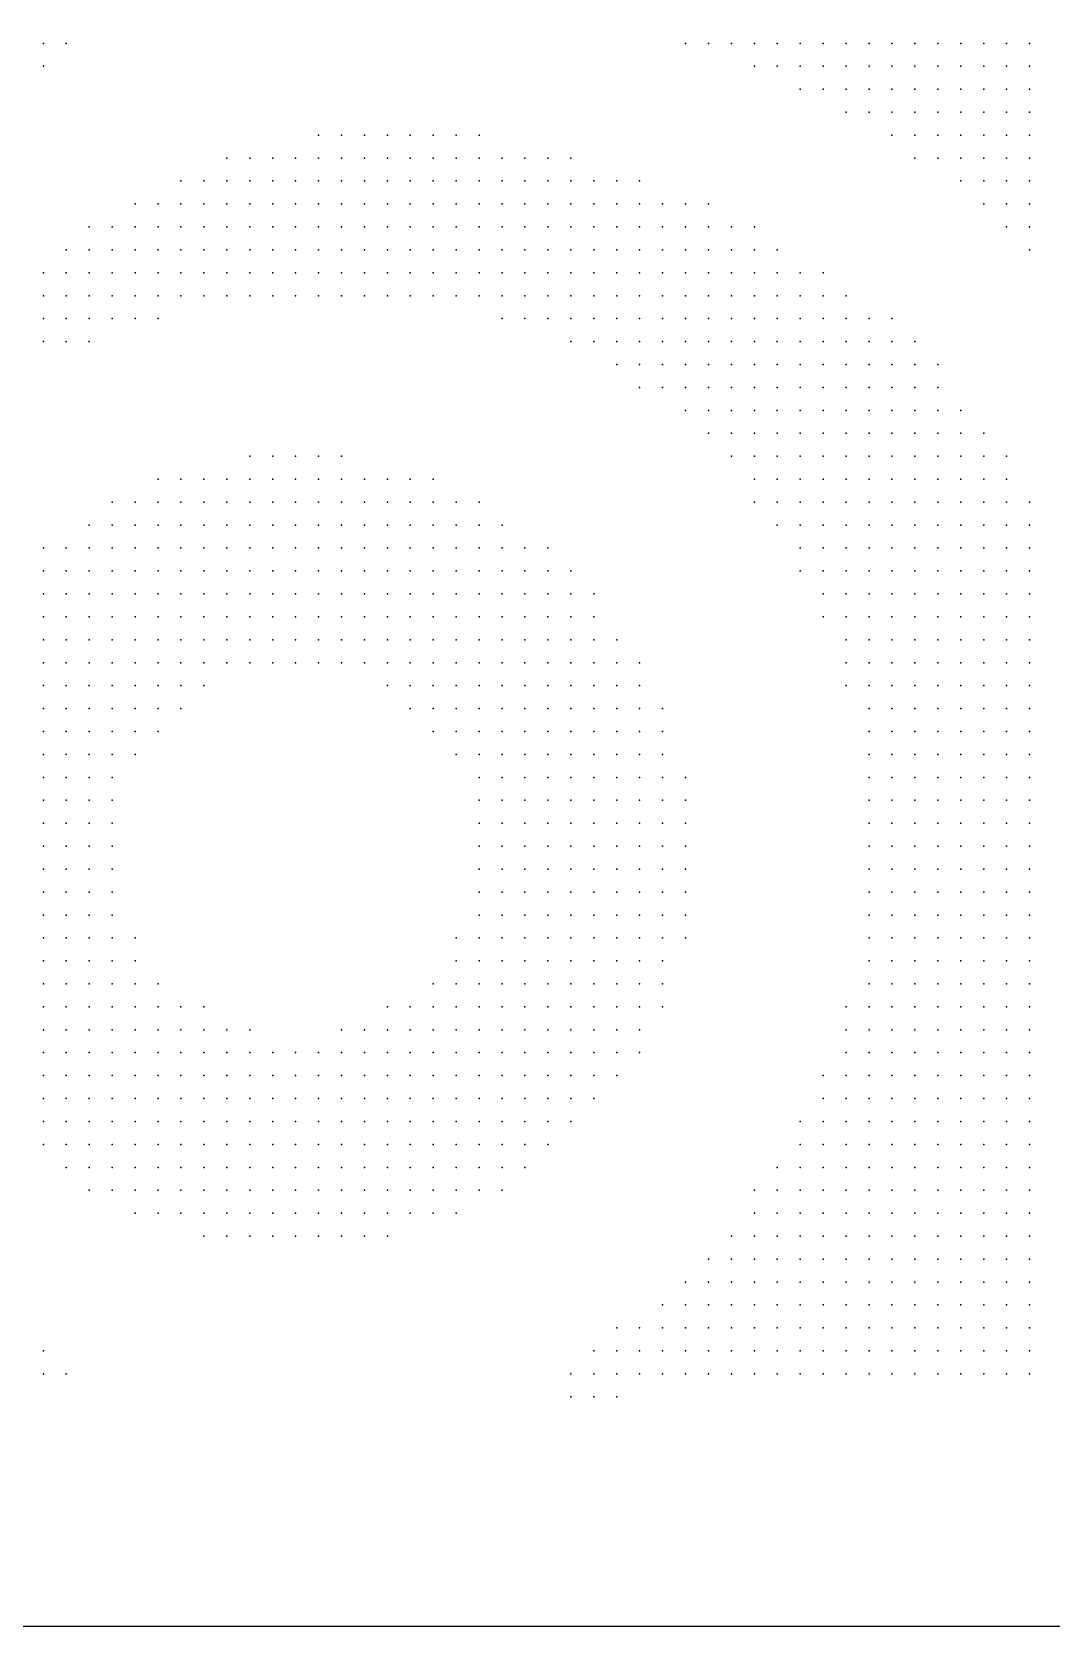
# Model space of a CAD drawing. Header units: millimetres. Extents: x 2848 to 6961, y 1568 to 7914.
# Drawn here: x 3042.8 to 3087.2, y 1580.3 to 1649.8 of the extents above; entities that cross this region are included whole.
import ezdxf

# ---------------------------------------------------------------- set-up
doc = ezdxf.new("R2010")
doc.units = ezdxf.units.MM
doc.header["$PDSIZE"] = -2

msp = doc.modelspace()

# ---------------------------------------------------------------- linework, layer by layer
msp.add_lwpolyline([(2998.282, 1580.289), (3138.282, 1580.289), (3138.282, 1720.289), (2998.282, 1720.289)], close=True)
at = {"color": 30, "true_color": 0xf0820b}
for p in [(3043.282, 1649.289), (3044.282, 1649.289), (3071.282, 1649.289), (3072.282, 1649.289), (3073.282, 1649.289), (3074.282, 1649.289), (3075.282, 1649.289), (3076.282, 1649.289), (3077.282, 1649.289), (3078.282, 1649.289), (3079.282, 1649.289), (3080.282, 1649.289), (3081.282, 1649.289), (3082.282, 1649.289), (3083.282, 1649.289), (3084.282, 1649.289), (3085.282, 1649.289), (3086.282, 1649.289), (3043.282, 1648.289), (3074.282, 1648.289), (3075.282, 1648.289), (3076.282, 1648.289), (3077.282, 1648.289), (3078.282, 1648.289), (3079.282, 1648.289), (3080.282, 1648.289), (3081.282, 1648.289), (3082.282, 1648.289), (3083.282, 1648.289), (3084.282, 1648.289), (3085.282, 1648.289), (3086.282, 1648.289), (3076.282, 1647.289), (3077.282, 1647.289), (3078.282, 1647.289), (3079.282, 1647.289), (3080.282, 1647.289), (3081.282, 1647.289), (3082.282, 1647.289), (3083.282, 1647.289), (3084.282, 1647.289), (3085.282, 1647.289), (3086.282, 1647.289), (3078.282, 1646.289), (3079.282, 1646.289), (3080.282, 1646.289), (3081.282, 1646.289), (3082.282, 1646.289), (3083.282, 1646.289), (3084.282, 1646.289), (3085.282, 1646.289), (3086.282, 1646.289), (3055.282, 1645.289), (3056.282, 1645.289), (3057.282, 1645.289), (3058.282, 1645.289), (3059.282, 1645.289), (3060.282, 1645.289), (3061.282, 1645.289), (3062.282, 1645.289), (3080.282, 1645.289), (3081.282, 1645.289), (3082.282, 1645.289), (3083.282, 1645.289), (3084.282, 1645.289), (3085.282, 1645.289), (3086.282, 1645.289), (3051.282, 1644.289), (3052.282, 1644.289), (3053.282, 1644.289), (3054.282, 1644.289), (3055.282, 1644.289), (3056.282, 1644.289), (3057.282, 1644.289), (3058.282, 1644.289), (3059.282, 1644.289), (3060.282, 1644.289), (3061.282, 1644.289), (3062.282, 1644.289), (3063.282, 1644.289), (3064.282, 1644.289), (3065.282, 1644.289), (3066.282, 1644.289), (3081.282, 1644.289), (3082.282, 1644.289), (3083.282, 1644.289), (3084.282, 1644.289), (3085.282, 1644.289), (3086.282, 1644.289), (3049.282, 1643.289), (3050.282, 1643.289), (3051.282, 1643.289), (3052.282, 1643.289), (3053.282, 1643.289), (3054.282, 1643.289), (3055.282, 1643.289), (3056.282, 1643.289), (3057.282, 1643.289), (3058.282, 1643.289), (3059.282, 1643.289), (3060.282, 1643.289), (3061.282, 1643.289), (3062.282, 1643.289), (3063.282, 1643.289), (3064.282, 1643.289), (3065.282, 1643.289), (3066.282, 1643.289), (3067.282, 1643.289), (3068.282, 1643.289), (3069.282, 1643.289), (3083.282, 1643.289), (3084.282, 1643.289), (3085.282, 1643.289), (3086.282, 1643.289), (3047.282, 1642.289), (3048.282, 1642.289), (3049.282, 1642.289), (3050.282, 1642.289), (3051.282, 1642.289), (3052.282, 1642.289), (3053.282, 1642.289), (3054.282, 1642.289), (3055.282, 1642.289), (3056.282, 1642.289), (3057.282, 1642.289), (3058.282, 1642.289), (3059.282, 1642.289), (3060.282, 1642.289), (3061.282, 1642.289), (3062.282, 1642.289), (3063.282, 1642.289), (3064.282, 1642.289), (3065.282, 1642.289), (3066.282, 1642.289), (3067.282, 1642.289), (3068.282, 1642.289), (3069.282, 1642.289), (3070.282, 1642.289), (3071.282, 1642.289), (3072.282, 1642.289), (3084.282, 1642.289), (3085.282, 1642.289), (3086.282, 1642.289), (3045.282, 1641.289), (3046.282, 1641.289), (3047.282, 1641.289), (3048.282, 1641.289), (3049.282, 1641.289), (3050.282, 1641.289), (3051.282, 1641.289), (3052.282, 1641.289), (3053.282, 1641.289), (3054.282, 1641.289), (3055.282, 1641.289), (3056.282, 1641.289), (3057.282, 1641.289), (3058.282, 1641.289), (3059.282, 1641.289), (3060.282, 1641.289), (3061.282, 1641.289), (3062.282, 1641.289), (3063.282, 1641.289), (3064.282, 1641.289), (3065.282, 1641.289), (3066.282, 1641.289), (3067.282, 1641.289), (3068.282, 1641.289), (3069.282, 1641.289), (3070.282, 1641.289), (3071.282, 1641.289), (3072.282, 1641.289), (3073.282, 1641.289), (3074.282, 1641.289), (3085.282, 1641.289), (3086.282, 1641.289), (3044.282, 1640.289), (3045.282, 1640.289), (3046.282, 1640.289), (3047.282, 1640.289), (3048.282, 1640.289), (3049.282, 1640.289), (3050.282, 1640.289), (3051.282, 1640.289), (3052.282, 1640.289), (3053.282, 1640.289), (3054.282, 1640.289), (3055.282, 1640.289), (3056.282, 1640.289), (3057.282, 1640.289), (3058.282, 1640.289), (3059.282, 1640.289), (3060.282, 1640.289), (3061.282, 1640.289), (3062.282, 1640.289), (3063.282, 1640.289), (3064.282, 1640.289), (3065.282, 1640.289), (3066.282, 1640.289), (3067.282, 1640.289), (3068.282, 1640.289), (3069.282, 1640.289), (3070.282, 1640.289), (3071.282, 1640.289), (3072.282, 1640.289), (3073.282, 1640.289), (3074.282, 1640.289), (3075.282, 1640.289), (3086.282, 1640.289), (3043.282, 1639.289), (3044.282, 1639.289), (3045.282, 1639.289), (3046.282, 1639.289), (3047.282, 1639.289), (3048.282, 1639.289), (3049.282, 1639.289), (3050.282, 1639.289), (3051.282, 1639.289), (3052.282, 1639.289), (3053.282, 1639.289), (3054.282, 1639.289), (3055.282, 1639.289), (3056.282, 1639.289), (3057.282, 1639.289), (3058.282, 1639.289), (3059.282, 1639.289), (3060.282, 1639.289), (3061.282, 1639.289), (3062.282, 1639.289), (3063.282, 1639.289), (3064.282, 1639.289), (3065.282, 1639.289), (3066.282, 1639.289), (3067.282, 1639.289), (3068.282, 1639.289), (3069.282, 1639.289), (3070.282, 1639.289), (3071.282, 1639.289), (3072.282, 1639.289), (3073.282, 1639.289), (3074.282, 1639.289), (3075.282, 1639.289), (3076.282, 1639.289), (3077.282, 1639.289), (3043.282, 1638.289), (3044.282, 1638.289), (3045.282, 1638.289), (3046.282, 1638.289), (3047.282, 1638.289), (3048.282, 1638.289), (3049.282, 1638.289), (3050.282, 1638.289), (3051.282, 1638.289), (3052.282, 1638.289), (3053.282, 1638.289), (3054.282, 1638.289), (3055.282, 1638.289), (3056.282, 1638.289), (3057.282, 1638.289), (3058.282, 1638.289), (3059.282, 1638.289), (3060.282, 1638.289), (3061.282, 1638.289), (3062.282, 1638.289), (3063.282, 1638.289), (3064.282, 1638.289), (3065.282, 1638.289), (3066.282, 1638.289), (3067.282, 1638.289), (3068.282, 1638.289), (3069.282, 1638.289), (3070.282, 1638.289), (3071.282, 1638.289), (3072.282, 1638.289), (3073.282, 1638.289), (3074.282, 1638.289), (3075.282, 1638.289), (3076.282, 1638.289), (3077.282, 1638.289), (3078.282, 1638.289), (3043.282, 1637.289), (3044.282, 1637.289), (3045.282, 1637.289), (3046.282, 1637.289), (3047.282, 1637.289), (3048.282, 1637.289), (3063.282, 1637.289), (3064.282, 1637.289), (3065.282, 1637.289), (3066.282, 1637.289), (3067.282, 1637.289), (3068.282, 1637.289), (3069.282, 1637.289), (3070.282, 1637.289), (3071.282, 1637.289), (3072.282, 1637.289), (3073.282, 1637.289), (3074.282, 1637.289), (3075.282, 1637.289), (3076.282, 1637.289), (3077.282, 1637.289), (3078.282, 1637.289), (3079.282, 1637.289), (3080.282, 1637.289), (3043.282, 1636.289), (3044.282, 1636.289), (3045.282, 1636.289), (3066.282, 1636.289), (3067.282, 1636.289), (3068.282, 1636.289), (3069.282, 1636.289), (3070.282, 1636.289), (3071.282, 1636.289), (3072.282, 1636.289), (3073.282, 1636.289), (3074.282, 1636.289), (3075.282, 1636.289), (3076.282, 1636.289), (3077.282, 1636.289), (3078.282, 1636.289), (3079.282, 1636.289), (3080.282, 1636.289), (3081.282, 1636.289), (3068.282, 1635.289), (3069.282, 1635.289), (3070.282, 1635.289), (3071.282, 1635.289), (3072.282, 1635.289), (3073.282, 1635.289), (3074.282, 1635.289), (3075.282, 1635.289), (3076.282, 1635.289), (3077.282, 1635.289), (3078.282, 1635.289), (3079.282, 1635.289), (3080.282, 1635.289), (3081.282, 1635.289), (3082.282, 1635.289), (3069.282, 1634.289), (3070.282, 1634.289), (3071.282, 1634.289), (3072.282, 1634.289), (3073.282, 1634.289), (3074.282, 1634.289), (3075.282, 1634.289), (3076.282, 1634.289), (3077.282, 1634.289), (3078.282, 1634.289), (3079.282, 1634.289), (3080.282, 1634.289), (3081.282, 1634.289), (3082.282, 1634.289), (3071.282, 1633.289), (3072.282, 1633.289), (3073.282, 1633.289), (3074.282, 1633.289), (3075.282, 1633.289), (3076.282, 1633.289), (3077.282, 1633.289), (3078.282, 1633.289), (3079.282, 1633.289), (3080.282, 1633.289), (3081.282, 1633.289), (3082.282, 1633.289), (3083.282, 1633.289), (3072.282, 1632.289), (3073.282, 1632.289), (3074.282, 1632.289), (3075.282, 1632.289), (3076.282, 1632.289), (3077.282, 1632.289), (3078.282, 1632.289), (3079.282, 1632.289), (3080.282, 1632.289), (3081.282, 1632.289), (3082.282, 1632.289), (3083.282, 1632.289), (3084.282, 1632.289), (3052.282, 1631.289), (3053.282, 1631.289), (3054.282, 1631.289), (3055.282, 1631.289), (3056.282, 1631.289), (3073.282, 1631.289), (3074.282, 1631.289), (3075.282, 1631.289), (3076.282, 1631.289), (3077.282, 1631.289), (3078.282, 1631.289), (3079.282, 1631.289), (3080.282, 1631.289), (3081.282, 1631.289), (3082.282, 1631.289), (3083.282, 1631.289), (3084.282, 1631.289), (3085.282, 1631.289), (3048.282, 1630.289), (3049.282, 1630.289), (3050.282, 1630.289), (3051.282, 1630.289), (3052.282, 1630.289), (3053.282, 1630.289), (3054.282, 1630.289), (3055.282, 1630.289), (3056.282, 1630.289), (3057.282, 1630.289), (3058.282, 1630.289), (3059.282, 1630.289), (3060.282, 1630.289), (3074.282, 1630.289), (3075.282, 1630.289), (3076.282, 1630.289), (3077.282, 1630.289), (3078.282, 1630.289), (3079.282, 1630.289), (3080.282, 1630.289), (3081.282, 1630.289), (3082.282, 1630.289), (3083.282, 1630.289), (3084.282, 1630.289), (3085.282, 1630.289), (3046.282, 1629.289), (3047.282, 1629.289), (3048.282, 1629.289), (3049.282, 1629.289), (3050.282, 1629.289), (3051.282, 1629.289), (3052.282, 1629.289), (3053.282, 1629.289), (3054.282, 1629.289), (3055.282, 1629.289), (3056.282, 1629.289), (3057.282, 1629.289), (3058.282, 1629.289), (3059.282, 1629.289), (3060.282, 1629.289), (3061.282, 1629.289), (3062.282, 1629.289), (3074.282, 1629.289), (3075.282, 1629.289), (3076.282, 1629.289), (3077.282, 1629.289), (3078.282, 1629.289), (3079.282, 1629.289), (3080.282, 1629.289), (3081.282, 1629.289), (3082.282, 1629.289), (3083.282, 1629.289), (3084.282, 1629.289), (3085.282, 1629.289), (3086.282, 1629.289), (3045.282, 1628.289), (3046.282, 1628.289), (3047.282, 1628.289), (3048.282, 1628.289), (3049.282, 1628.289), (3050.282, 1628.289), (3051.282, 1628.289), (3052.282, 1628.289), (3053.282, 1628.289), (3054.282, 1628.289), (3055.282, 1628.289), (3056.282, 1628.289), (3057.282, 1628.289), (3058.282, 1628.289), (3059.282, 1628.289), (3060.282, 1628.289), (3061.282, 1628.289), (3062.282, 1628.289), (3063.282, 1628.289), (3075.282, 1628.289), (3076.282, 1628.289), (3077.282, 1628.289), (3078.282, 1628.289), (3079.282, 1628.289), (3080.282, 1628.289), (3081.282, 1628.289), (3082.282, 1628.289), (3083.282, 1628.289), (3084.282, 1628.289), (3085.282, 1628.289), (3086.282, 1628.289), (3043.282, 1627.289), (3044.282, 1627.289), (3045.282, 1627.289), (3046.282, 1627.289), (3047.282, 1627.289), (3048.282, 1627.289), (3049.282, 1627.289), (3050.282, 1627.289), (3051.282, 1627.289), (3052.282, 1627.289), (3053.282, 1627.289), (3054.282, 1627.289), (3055.282, 1627.289), (3056.282, 1627.289), (3057.282, 1627.289), (3058.282, 1627.289), (3059.282, 1627.289), (3060.282, 1627.289), (3061.282, 1627.289), (3062.282, 1627.289), (3063.282, 1627.289), (3064.282, 1627.289), (3065.282, 1627.289), (3076.282, 1627.289), (3077.282, 1627.289), (3078.282, 1627.289), (3079.282, 1627.289), (3080.282, 1627.289), (3081.282, 1627.289), (3082.282, 1627.289), (3083.282, 1627.289), (3084.282, 1627.289), (3085.282, 1627.289), (3086.282, 1627.289), (3043.282, 1626.289), (3044.282, 1626.289), (3045.282, 1626.289), (3046.282, 1626.289), (3047.282, 1626.289), (3048.282, 1626.289), (3049.282, 1626.289), (3050.282, 1626.289), (3051.282, 1626.289), (3052.282, 1626.289), (3053.282, 1626.289), (3054.282, 1626.289), (3055.282, 1626.289), (3056.282, 1626.289), (3057.282, 1626.289), (3058.282, 1626.289), (3059.282, 1626.289), (3060.282, 1626.289), (3061.282, 1626.289), (3062.282, 1626.289), (3063.282, 1626.289), (3064.282, 1626.289), (3065.282, 1626.289), (3066.282, 1626.289), (3076.282, 1626.289), (3077.282, 1626.289), (3078.282, 1626.289), (3079.282, 1626.289), (3080.282, 1626.289), (3081.282, 1626.289), (3082.282, 1626.289), (3083.282, 1626.289), (3084.282, 1626.289), (3085.282, 1626.289), (3086.282, 1626.289), (3043.282, 1625.289), (3044.282, 1625.289), (3045.282, 1625.289), (3046.282, 1625.289), (3047.282, 1625.289), (3048.282, 1625.289), (3049.282, 1625.289), (3050.282, 1625.289), (3051.282, 1625.289), (3052.282, 1625.289), (3053.282, 1625.289), (3054.282, 1625.289), (3055.282, 1625.289), (3056.282, 1625.289), (3057.282, 1625.289), (3058.282, 1625.289), (3059.282, 1625.289), (3060.282, 1625.289), (3061.282, 1625.289), (3062.282, 1625.289), (3063.282, 1625.289), (3064.282, 1625.289), (3065.282, 1625.289), (3066.282, 1625.289), (3067.282, 1625.289), (3077.282, 1625.289), (3078.282, 1625.289), (3079.282, 1625.289), (3080.282, 1625.289), (3081.282, 1625.289), (3082.282, 1625.289), (3083.282, 1625.289), (3084.282, 1625.289), (3085.282, 1625.289), (3086.282, 1625.289), (3043.282, 1624.289), (3044.282, 1624.289), (3045.282, 1624.289), (3046.282, 1624.289), (3047.282, 1624.289), (3048.282, 1624.289), (3049.282, 1624.289), (3050.282, 1624.289), (3051.282, 1624.289), (3052.282, 1624.289), (3053.282, 1624.289), (3054.282, 1624.289), (3055.282, 1624.289), (3056.282, 1624.289), (3057.282, 1624.289), (3058.282, 1624.289), (3059.282, 1624.289), (3060.282, 1624.289), (3061.282, 1624.289), (3062.282, 1624.289), (3063.282, 1624.289), (3064.282, 1624.289), (3065.282, 1624.289), (3066.282, 1624.289), (3067.282, 1624.289), (3077.282, 1624.289), (3078.282, 1624.289), (3079.282, 1624.289), (3080.282, 1624.289), (3081.282, 1624.289), (3082.282, 1624.289), (3083.282, 1624.289), (3084.282, 1624.289), (3085.282, 1624.289), (3086.282, 1624.289), (3043.282, 1623.289), (3044.282, 1623.289), (3045.282, 1623.289), (3046.282, 1623.289), (3047.282, 1623.289), (3048.282, 1623.289), (3049.282, 1623.289), (3050.282, 1623.289), (3051.282, 1623.289), (3052.282, 1623.289), (3053.282, 1623.289), (3054.282, 1623.289), (3055.282, 1623.289), (3056.282, 1623.289), (3057.282, 1623.289), (3058.282, 1623.289), (3059.282, 1623.289), (3060.282, 1623.289), (3061.282, 1623.289), (3062.282, 1623.289), (3063.282, 1623.289), (3064.282, 1623.289), (3065.282, 1623.289), (3066.282, 1623.289), (3067.282, 1623.289), (3068.282, 1623.289), (3078.282, 1623.289), (3079.282, 1623.289), (3080.282, 1623.289), (3081.282, 1623.289), (3082.282, 1623.289), (3083.282, 1623.289), (3084.282, 1623.289), (3085.282, 1623.289), (3086.282, 1623.289), (3043.282, 1622.289), (3044.282, 1622.289), (3045.282, 1622.289), (3046.282, 1622.289), (3047.282, 1622.289), (3048.282, 1622.289), (3049.282, 1622.289), (3050.282, 1622.289), (3051.282, 1622.289), (3052.282, 1622.289), (3053.282, 1622.289), (3054.282, 1622.289), (3055.282, 1622.289), (3056.282, 1622.289), (3057.282, 1622.289), (3058.282, 1622.289), (3059.282, 1622.289), (3060.282, 1622.289), (3061.282, 1622.289), (3062.282, 1622.289), (3063.282, 1622.289), (3064.282, 1622.289), (3065.282, 1622.289), (3066.282, 1622.289), (3067.282, 1622.289), (3068.282, 1622.289), (3069.282, 1622.289), (3078.282, 1622.289), (3079.282, 1622.289), (3080.282, 1622.289), (3081.282, 1622.289), (3082.282, 1622.289), (3083.282, 1622.289), (3084.282, 1622.289), (3085.282, 1622.289), (3086.282, 1622.289), (3043.282, 1621.289), (3044.282, 1621.289), (3045.282, 1621.289), (3046.282, 1621.289), (3047.282, 1621.289), (3048.282, 1621.289), (3049.282, 1621.289), (3050.282, 1621.289), (3058.282, 1621.289), (3059.282, 1621.289), (3060.282, 1621.289), (3061.282, 1621.289), (3062.282, 1621.289), (3063.282, 1621.289), (3064.282, 1621.289), (3065.282, 1621.289), (3066.282, 1621.289), (3067.282, 1621.289), (3068.282, 1621.289), (3069.282, 1621.289), (3078.282, 1621.289), (3079.282, 1621.289), (3080.282, 1621.289), (3081.282, 1621.289), (3082.282, 1621.289), (3083.282, 1621.289), (3084.282, 1621.289), (3085.282, 1621.289), (3086.282, 1621.289), (3043.282, 1620.289), (3044.282, 1620.289), (3045.282, 1620.289), (3046.282, 1620.289), (3047.282, 1620.289), (3048.282, 1620.289), (3049.282, 1620.289), (3059.282, 1620.289), (3060.282, 1620.289), (3061.282, 1620.289), (3062.282, 1620.289), (3063.282, 1620.289), (3064.282, 1620.289), (3065.282, 1620.289), (3066.282, 1620.289), (3067.282, 1620.289), (3068.282, 1620.289), (3069.282, 1620.289), (3070.282, 1620.289), (3079.282, 1620.289), (3080.282, 1620.289), (3081.282, 1620.289), (3082.282, 1620.289), (3083.282, 1620.289), (3084.282, 1620.289), (3085.282, 1620.289), (3086.282, 1620.289), (3043.282, 1619.289), (3044.282, 1619.289), (3045.282, 1619.289), (3046.282, 1619.289), (3047.282, 1619.289), (3048.282, 1619.289), (3060.282, 1619.289), (3061.282, 1619.289), (3062.282, 1619.289), (3063.282, 1619.289), (3064.282, 1619.289), (3065.282, 1619.289), (3066.282, 1619.289), (3067.282, 1619.289), (3068.282, 1619.289), (3069.282, 1619.289), (3070.282, 1619.289), (3079.282, 1619.289), (3080.282, 1619.289), (3081.282, 1619.289), (3082.282, 1619.289), (3083.282, 1619.289), (3084.282, 1619.289), (3085.282, 1619.289), (3086.282, 1619.289), (3043.282, 1618.289), (3044.282, 1618.289), (3045.282, 1618.289), (3046.282, 1618.289), (3047.282, 1618.289), (3061.282, 1618.289), (3062.282, 1618.289), (3063.282, 1618.289), (3064.282, 1618.289), (3065.282, 1618.289), (3066.282, 1618.289), (3067.282, 1618.289), (3068.282, 1618.289), (3069.282, 1618.289), (3070.282, 1618.289), (3079.282, 1618.289), (3080.282, 1618.289), (3081.282, 1618.289), (3082.282, 1618.289), (3083.282, 1618.289), (3084.282, 1618.289), (3085.282, 1618.289), (3086.282, 1618.289), (3043.282, 1617.289), (3044.282, 1617.289), (3045.282, 1617.289), (3046.282, 1617.289), (3062.282, 1617.289), (3063.282, 1617.289), (3064.282, 1617.289), (3065.282, 1617.289), (3066.282, 1617.289), (3067.282, 1617.289), (3068.282, 1617.289), (3069.282, 1617.289), (3070.282, 1617.289), (3071.282, 1617.289), (3079.282, 1617.289), (3080.282, 1617.289), (3081.282, 1617.289), (3082.282, 1617.289), (3083.282, 1617.289), (3084.282, 1617.289), (3085.282, 1617.289), (3086.282, 1617.289), (3043.282, 1616.289), (3044.282, 1616.289), (3045.282, 1616.289), (3046.282, 1616.289), (3062.282, 1616.289), (3063.282, 1616.289), (3064.282, 1616.289), (3065.282, 1616.289), (3066.282, 1616.289), (3067.282, 1616.289), (3068.282, 1616.289), (3069.282, 1616.289), (3070.282, 1616.289), (3071.282, 1616.289), (3079.282, 1616.289), (3080.282, 1616.289), (3081.282, 1616.289), (3082.282, 1616.289), (3083.282, 1616.289), (3084.282, 1616.289), (3085.282, 1616.289), (3086.282, 1616.289), (3043.282, 1615.289), (3044.282, 1615.289), (3045.282, 1615.289), (3046.282, 1615.289), (3062.282, 1615.289), (3063.282, 1615.289), (3064.282, 1615.289), (3065.282, 1615.289), (3066.282, 1615.289), (3067.282, 1615.289), (3068.282, 1615.289), (3069.282, 1615.289), (3070.282, 1615.289), (3071.282, 1615.289), (3079.282, 1615.289), (3080.282, 1615.289), (3081.282, 1615.289), (3082.282, 1615.289), (3083.282, 1615.289), (3084.282, 1615.289), (3085.282, 1615.289), (3086.282, 1615.289), (3043.282, 1614.289), (3044.282, 1614.289), (3045.282, 1614.289), (3046.282, 1614.289), (3062.282, 1614.289), (3063.282, 1614.289), (3064.282, 1614.289), (3065.282, 1614.289), (3066.282, 1614.289), (3067.282, 1614.289), (3068.282, 1614.289), (3069.282, 1614.289), (3070.282, 1614.289), (3071.282, 1614.289), (3079.282, 1614.289), (3080.282, 1614.289), (3081.282, 1614.289), (3082.282, 1614.289), (3083.282, 1614.289), (3084.282, 1614.289), (3085.282, 1614.289), (3086.282, 1614.289), (3043.282, 1613.289), (3044.282, 1613.289), (3045.282, 1613.289), (3046.282, 1613.289), (3062.282, 1613.289), (3063.282, 1613.289), (3064.282, 1613.289), (3065.282, 1613.289), (3066.282, 1613.289), (3067.282, 1613.289), (3068.282, 1613.289), (3069.282, 1613.289), (3070.282, 1613.289), (3071.282, 1613.289), (3079.282, 1613.289), (3080.282, 1613.289), (3081.282, 1613.289), (3082.282, 1613.289), (3083.282, 1613.289), (3084.282, 1613.289), (3085.282, 1613.289), (3086.282, 1613.289), (3043.282, 1612.289), (3044.282, 1612.289), (3045.282, 1612.289), (3046.282, 1612.289), (3062.282, 1612.289), (3063.282, 1612.289), (3064.282, 1612.289), (3065.282, 1612.289), (3066.282, 1612.289), (3067.282, 1612.289), (3068.282, 1612.289), (3069.282, 1612.289), (3070.282, 1612.289), (3071.282, 1612.289), (3079.282, 1612.289), (3080.282, 1612.289), (3081.282, 1612.289), (3082.282, 1612.289), (3083.282, 1612.289), (3084.282, 1612.289), (3085.282, 1612.289), (3086.282, 1612.289), (3043.282, 1611.289), (3044.282, 1611.289), (3045.282, 1611.289), (3046.282, 1611.289), (3062.282, 1611.289), (3063.282, 1611.289), (3064.282, 1611.289), (3065.282, 1611.289), (3066.282, 1611.289), (3067.282, 1611.289), (3068.282, 1611.289), (3069.282, 1611.289), (3070.282, 1611.289), (3071.282, 1611.289), (3079.282, 1611.289), (3080.282, 1611.289), (3081.282, 1611.289), (3082.282, 1611.289), (3083.282, 1611.289), (3084.282, 1611.289), (3085.282, 1611.289), (3086.282, 1611.289), (3043.282, 1610.289), (3044.282, 1610.289), (3045.282, 1610.289), (3046.282, 1610.289), (3047.282, 1610.289), (3061.282, 1610.289), (3062.282, 1610.289), (3063.282, 1610.289), (3064.282, 1610.289), (3065.282, 1610.289), (3066.282, 1610.289), (3067.282, 1610.289), (3068.282, 1610.289), (3069.282, 1610.289), (3070.282, 1610.289), (3071.282, 1610.289), (3079.282, 1610.289), (3080.282, 1610.289), (3081.282, 1610.289), (3082.282, 1610.289), (3083.282, 1610.289), (3084.282, 1610.289), (3085.282, 1610.289), (3086.282, 1610.289), (3043.282, 1609.289), (3044.282, 1609.289), (3045.282, 1609.289), (3046.282, 1609.289), (3047.282, 1609.289), (3061.282, 1609.289), (3062.282, 1609.289), (3063.282, 1609.289), (3064.282, 1609.289), (3065.282, 1609.289), (3066.282, 1609.289), (3067.282, 1609.289), (3068.282, 1609.289), (3069.282, 1609.289), (3070.282, 1609.289), (3079.282, 1609.289), (3080.282, 1609.289), (3081.282, 1609.289), (3082.282, 1609.289), (3083.282, 1609.289), (3084.282, 1609.289), (3085.282, 1609.289), (3086.282, 1609.289), (3043.282, 1608.289), (3044.282, 1608.289), (3045.282, 1608.289), (3046.282, 1608.289), (3047.282, 1608.289), (3048.282, 1608.289), (3060.282, 1608.289), (3061.282, 1608.289), (3062.282, 1608.289), (3063.282, 1608.289), (3064.282, 1608.289), (3065.282, 1608.289), (3066.282, 1608.289), (3067.282, 1608.289), (3068.282, 1608.289), (3069.282, 1608.289), (3070.282, 1608.289), (3079.282, 1608.289), (3080.282, 1608.289), (3081.282, 1608.289), (3082.282, 1608.289), (3083.282, 1608.289), (3084.282, 1608.289), (3085.282, 1608.289), (3086.282, 1608.289), (3043.282, 1607.289), (3044.282, 1607.289), (3045.282, 1607.289), (3046.282, 1607.289), (3047.282, 1607.289), (3048.282, 1607.289), (3049.282, 1607.289), (3050.282, 1607.289), (3058.282, 1607.289), (3059.282, 1607.289), (3060.282, 1607.289), (3061.282, 1607.289), (3062.282, 1607.289), (3063.282, 1607.289), (3064.282, 1607.289), (3065.282, 1607.289), (3066.282, 1607.289), (3067.282, 1607.289), (3068.282, 1607.289), (3069.282, 1607.289), (3070.282, 1607.289), (3078.282, 1607.289), (3079.282, 1607.289), (3080.282, 1607.289), (3081.282, 1607.289), (3082.282, 1607.289), (3083.282, 1607.289), (3084.282, 1607.289), (3085.282, 1607.289), (3086.282, 1607.289), (3043.282, 1606.289), (3044.282, 1606.289), (3045.282, 1606.289), (3046.282, 1606.289), (3047.282, 1606.289), (3048.282, 1606.289), (3049.282, 1606.289), (3050.282, 1606.289), (3051.282, 1606.289), (3052.282, 1606.289), (3056.282, 1606.289), (3057.282, 1606.289), (3058.282, 1606.289), (3059.282, 1606.289), (3060.282, 1606.289), (3061.282, 1606.289), (3062.282, 1606.289), (3063.282, 1606.289), (3064.282, 1606.289), (3065.282, 1606.289), (3066.282, 1606.289), (3067.282, 1606.289), (3068.282, 1606.289), (3069.282, 1606.289), (3078.282, 1606.289), (3079.282, 1606.289), (3080.282, 1606.289), (3081.282, 1606.289), (3082.282, 1606.289), (3083.282, 1606.289), (3084.282, 1606.289), (3085.282, 1606.289), (3086.282, 1606.289), (3043.282, 1605.289), (3044.282, 1605.289), (3045.282, 1605.289), (3046.282, 1605.289), (3047.282, 1605.289), (3048.282, 1605.289), (3049.282, 1605.289), (3050.282, 1605.289), (3051.282, 1605.289), (3052.282, 1605.289), (3053.282, 1605.289), (3054.282, 1605.289), (3055.282, 1605.289), (3056.282, 1605.289), (3057.282, 1605.289), (3058.282, 1605.289), (3059.282, 1605.289), (3060.282, 1605.289), (3061.282, 1605.289), (3062.282, 1605.289), (3063.282, 1605.289), (3064.282, 1605.289), (3065.282, 1605.289), (3066.282, 1605.289), (3067.282, 1605.289), (3068.282, 1605.289), (3069.282, 1605.289), (3078.282, 1605.289), (3079.282, 1605.289), (3080.282, 1605.289), (3081.282, 1605.289), (3082.282, 1605.289), (3083.282, 1605.289), (3084.282, 1605.289), (3085.282, 1605.289), (3086.282, 1605.289), (3043.282, 1604.289), (3044.282, 1604.289), (3045.282, 1604.289), (3046.282, 1604.289), (3047.282, 1604.289), (3048.282, 1604.289), (3049.282, 1604.289), (3050.282, 1604.289), (3051.282, 1604.289), (3052.282, 1604.289), (3053.282, 1604.289), (3054.282, 1604.289), (3055.282, 1604.289), (3056.282, 1604.289), (3057.282, 1604.289), (3058.282, 1604.289), (3059.282, 1604.289), (3060.282, 1604.289), (3061.282, 1604.289), (3062.282, 1604.289), (3063.282, 1604.289), (3064.282, 1604.289), (3065.282, 1604.289), (3066.282, 1604.289), (3067.282, 1604.289), (3068.282, 1604.289), (3077.282, 1604.289), (3078.282, 1604.289), (3079.282, 1604.289), (3080.282, 1604.289), (3081.282, 1604.289), (3082.282, 1604.289), (3083.282, 1604.289), (3084.282, 1604.289), (3085.282, 1604.289), (3086.282, 1604.289), (3043.282, 1603.289), (3044.282, 1603.289), (3045.282, 1603.289), (3046.282, 1603.289), (3047.282, 1603.289), (3048.282, 1603.289), (3049.282, 1603.289), (3050.282, 1603.289), (3051.282, 1603.289), (3052.282, 1603.289), (3053.282, 1603.289), (3054.282, 1603.289), (3055.282, 1603.289), (3056.282, 1603.289), (3057.282, 1603.289), (3058.282, 1603.289), (3059.282, 1603.289), (3060.282, 1603.289), (3061.282, 1603.289), (3062.282, 1603.289), (3063.282, 1603.289), (3064.282, 1603.289), (3065.282, 1603.289), (3066.282, 1603.289), (3067.282, 1603.289), (3077.282, 1603.289), (3078.282, 1603.289), (3079.282, 1603.289), (3080.282, 1603.289), (3081.282, 1603.289), (3082.282, 1603.289), (3083.282, 1603.289), (3084.282, 1603.289), (3085.282, 1603.289), (3086.282, 1603.289), (3043.282, 1602.289), (3044.282, 1602.289), (3045.282, 1602.289), (3046.282, 1602.289), (3047.282, 1602.289), (3048.282, 1602.289), (3049.282, 1602.289), (3050.282, 1602.289), (3051.282, 1602.289), (3052.282, 1602.289), (3053.282, 1602.289), (3054.282, 1602.289), (3055.282, 1602.289), (3056.282, 1602.289), (3057.282, 1602.289), (3058.282, 1602.289), (3059.282, 1602.289), (3060.282, 1602.289), (3061.282, 1602.289), (3062.282, 1602.289), (3063.282, 1602.289), (3064.282, 1602.289), (3065.282, 1602.289), (3066.282, 1602.289), (3076.282, 1602.289), (3077.282, 1602.289), (3078.282, 1602.289), (3079.282, 1602.289), (3080.282, 1602.289), (3081.282, 1602.289), (3082.282, 1602.289), (3083.282, 1602.289), (3084.282, 1602.289), (3085.282, 1602.289), (3086.282, 1602.289), (3043.282, 1601.289), (3044.282, 1601.289), (3045.282, 1601.289), (3046.282, 1601.289), (3047.282, 1601.289), (3048.282, 1601.289), (3049.282, 1601.289), (3050.282, 1601.289), (3051.282, 1601.289), (3052.282, 1601.289), (3053.282, 1601.289), (3054.282, 1601.289), (3055.282, 1601.289), (3056.282, 1601.289), (3057.282, 1601.289), (3058.282, 1601.289), (3059.282, 1601.289), (3060.282, 1601.289), (3061.282, 1601.289), (3062.282, 1601.289), (3063.282, 1601.289), (3064.282, 1601.289), (3065.282, 1601.289), (3076.282, 1601.289), (3077.282, 1601.289), (3078.282, 1601.289), (3079.282, 1601.289), (3080.282, 1601.289), (3081.282, 1601.289), (3082.282, 1601.289), (3083.282, 1601.289), (3084.282, 1601.289), (3085.282, 1601.289), (3086.282, 1601.289), (3044.282, 1600.289), (3045.282, 1600.289), (3046.282, 1600.289), (3047.282, 1600.289), (3048.282, 1600.289), (3049.282, 1600.289), (3050.282, 1600.289), (3051.282, 1600.289), (3052.282, 1600.289), (3053.282, 1600.289), (3054.282, 1600.289), (3055.282, 1600.289), (3056.282, 1600.289), (3057.282, 1600.289), (3058.282, 1600.289), (3059.282, 1600.289), (3060.282, 1600.289), (3061.282, 1600.289), (3062.282, 1600.289), (3063.282, 1600.289), (3064.282, 1600.289), (3075.282, 1600.289), (3076.282, 1600.289), (3077.282, 1600.289), (3078.282, 1600.289), (3079.282, 1600.289), (3080.282, 1600.289), (3081.282, 1600.289), (3082.282, 1600.289), (3083.282, 1600.289), (3084.282, 1600.289), (3085.282, 1600.289), (3086.282, 1600.289), (3045.282, 1599.289), (3046.282, 1599.289), (3047.282, 1599.289), (3048.282, 1599.289), (3049.282, 1599.289), (3050.282, 1599.289), (3051.282, 1599.289), (3052.282, 1599.289), (3053.282, 1599.289), (3054.282, 1599.289), (3055.282, 1599.289), (3056.282, 1599.289), (3057.282, 1599.289), (3058.282, 1599.289), (3059.282, 1599.289), (3060.282, 1599.289), (3061.282, 1599.289), (3062.282, 1599.289), (3063.282, 1599.289), (3074.282, 1599.289), (3075.282, 1599.289), (3076.282, 1599.289), (3077.282, 1599.289), (3078.282, 1599.289), (3079.282, 1599.289), (3080.282, 1599.289), (3081.282, 1599.289), (3082.282, 1599.289), (3083.282, 1599.289), (3084.282, 1599.289), (3085.282, 1599.289), (3086.282, 1599.289), (3047.282, 1598.289), (3048.282, 1598.289), (3049.282, 1598.289), (3050.282, 1598.289), (3051.282, 1598.289), (3052.282, 1598.289), (3053.282, 1598.289), (3054.282, 1598.289), (3055.282, 1598.289), (3056.282, 1598.289), (3057.282, 1598.289), (3058.282, 1598.289), (3059.282, 1598.289), (3060.282, 1598.289), (3061.282, 1598.289), (3074.282, 1598.289), (3075.282, 1598.289), (3076.282, 1598.289), (3077.282, 1598.289), (3078.282, 1598.289), (3079.282, 1598.289), (3080.282, 1598.289), (3081.282, 1598.289), (3082.282, 1598.289), (3083.282, 1598.289), (3084.282, 1598.289), (3085.282, 1598.289), (3086.282, 1598.289), (3050.282, 1597.289), (3051.282, 1597.289), (3052.282, 1597.289), (3053.282, 1597.289), (3054.282, 1597.289), (3055.282, 1597.289), (3056.282, 1597.289), (3057.282, 1597.289), (3058.282, 1597.289), (3073.282, 1597.289), (3074.282, 1597.289), (3075.282, 1597.289), (3076.282, 1597.289), (3077.282, 1597.289), (3078.282, 1597.289), (3079.282, 1597.289), (3080.282, 1597.289), (3081.282, 1597.289), (3082.282, 1597.289), (3083.282, 1597.289), (3084.282, 1597.289), (3085.282, 1597.289), (3086.282, 1597.289), (3072.282, 1596.289), (3073.282, 1596.289), (3074.282, 1596.289), (3075.282, 1596.289), (3076.282, 1596.289), (3077.282, 1596.289), (3078.282, 1596.289), (3079.282, 1596.289), (3080.282, 1596.289), (3081.282, 1596.289), (3082.282, 1596.289), (3083.282, 1596.289), (3084.282, 1596.289), (3085.282, 1596.289), (3086.282, 1596.289), (3071.282, 1595.289), (3072.282, 1595.289), (3073.282, 1595.289), (3074.282, 1595.289), (3075.282, 1595.289), (3076.282, 1595.289), (3077.282, 1595.289), (3078.282, 1595.289), (3079.282, 1595.289), (3080.282, 1595.289), (3081.282, 1595.289), (3082.282, 1595.289), (3083.282, 1595.289), (3084.282, 1595.289), (3085.282, 1595.289), (3086.282, 1595.289), (3070.282, 1594.289), (3071.282, 1594.289), (3072.282, 1594.289), (3073.282, 1594.289), (3074.282, 1594.289), (3075.282, 1594.289), (3076.282, 1594.289), (3077.282, 1594.289), (3078.282, 1594.289), (3079.282, 1594.289), (3080.282, 1594.289), (3081.282, 1594.289), (3082.282, 1594.289), (3083.282, 1594.289), (3084.282, 1594.289), (3085.282, 1594.289), (3086.282, 1594.289), (3068.282, 1593.289), (3069.282, 1593.289), (3070.282, 1593.289), (3071.282, 1593.289), (3072.282, 1593.289), (3073.282, 1593.289), (3074.282, 1593.289), (3075.282, 1593.289), (3076.282, 1593.289), (3077.282, 1593.289), (3078.282, 1593.289), (3079.282, 1593.289), (3080.282, 1593.289), (3081.282, 1593.289), (3082.282, 1593.289), (3083.282, 1593.289), (3084.282, 1593.289), (3085.282, 1593.289), (3086.282, 1593.289), (3043.282, 1592.289), (3067.282, 1592.289), (3068.282, 1592.289), (3069.282, 1592.289), (3070.282, 1592.289), (3071.282, 1592.289), (3072.282, 1592.289), (3073.282, 1592.289), (3074.282, 1592.289), (3075.282, 1592.289), (3076.282, 1592.289), (3077.282, 1592.289), (3078.282, 1592.289), (3079.282, 1592.289), (3080.282, 1592.289), (3081.282, 1592.289), (3082.282, 1592.289), (3083.282, 1592.289), (3084.282, 1592.289), (3085.282, 1592.289), (3086.282, 1592.289), (3043.282, 1591.289), (3044.282, 1591.289), (3066.282, 1591.289), (3067.282, 1591.289), (3068.282, 1591.289), (3069.282, 1591.289), (3070.282, 1591.289), (3071.282, 1591.289), (3072.282, 1591.289), (3073.282, 1591.289), (3074.282, 1591.289), (3075.282, 1591.289), (3076.282, 1591.289), (3077.282, 1591.289), (3078.282, 1591.289), (3079.282, 1591.289), (3080.282, 1591.289), (3081.282, 1591.289), (3082.282, 1591.289), (3083.282, 1591.289), (3084.282, 1591.289), (3085.282, 1591.289), (3086.282, 1591.289), (3066.282, 1590.289), (3067.282, 1590.289), (3068.282, 1590.289)]:
    msp.add_point(p, dxfattribs=at)

doc.saveas('drawing.dxf')
